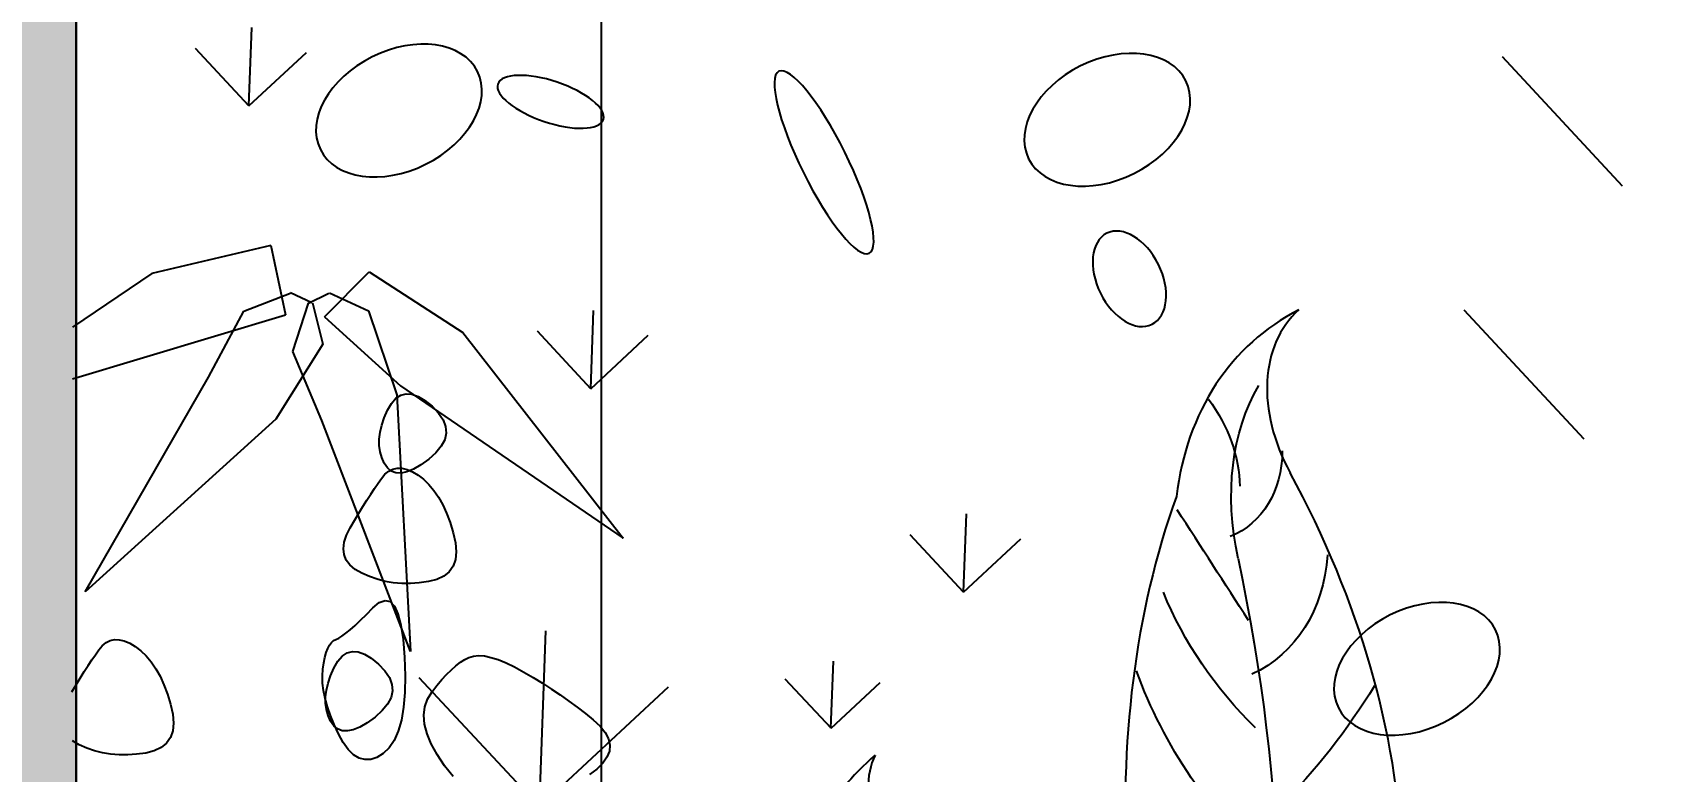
# Model space of a CAD drawing. Header units: millimetres. Extents: x 148889 to 229003, y -70503 to 111106.
# Drawn here: x 214967.6 to 215275.5, y -60275.9 to -60135 of the extents above; entities that cross this region are included whole.
import ezdxf

# ---------------------------------------------------------------- set-up
doc = ezdxf.new("R2010")
doc.units = ezdxf.units.MM
doc.header["$PDMODE"] = 3
for name, color, linetype in [('P-原墙线', 7, 'Continuous'), ('P-外部尺寸', 44, 'Continuous'), ('P-活动家具', 3, 'Continuous')]:
    doc.layers.add(name, color=color, linetype=linetype)
doc.styles.add('Arial', font='arial.ttf')
doc.dimstyles.new('1比80', dxfattribs={"dimscale": 80, "dimtxt": 2, "dimasz": 1.25, "dimexe": 1, "dimexo": 1, "dimgap": 0.25, "dimtad": 1, "dimdec": 0, "dimrnd": 0.005, "dimzin": 0, "dimdsep": 46, "dimtxsty": 'Arial', "dimblk": 'ARCHTICK', "dimcen": 0.125, "dimdle": 1, "dimclrd": 44, "dimclre": 44, "dimclrt": 50, "dimadec": 0, "dimazin": 0, "dimtfac": 1, "dimtdec": 0, "dimtix": 1, "dimtmove": 2, "dimatfit": 3, "dimldrblk": 'DOT', "dimfxl": 5, "dimfxlon": 1, "dimtvp": 1, "dimtolj": 1, "dimtzin": 0, "dimarcsym": 0})

# ---------------------------------------------------------------- blocks, each defined once
blk = doc.blocks.new('_ArchTick')
at = {"color": 0, "linetype": 'ByBlock', "const_width": 0.15}
blk.add_lwpolyline([(-0.5, -0.5), (0.5, 0.5)], dxfattribs=at)
blk = doc.blocks.new('*D312')
at = {"layer": 'Defpoints', "color": 0}
for p in [(214675.9467082483, -60181.09025352558), (218361.1731619699, -60181.09025352558), (214675.9467082483, -60411.09025352554)]:
    blk.add_point(p, dxfattribs=at)
at = {"layer": 'P-外部尺寸', "color": 44, "lineweight": -2}
for p, q in [((218361.1731619699, -60181.09025352558), (218361.1731619699, -60081.09025352558)), ((217961.1731619699, -60181.09025352558), (218441.1731619699, -60181.09025352558)), ((218361.1731619699, -60411.09025352554), (218361.1731619699, -60181.09025352558)), ((217961.1731619699, -60411.09025352554), (218441.1731619699, -60411.09025352554)), ((218361.1731619699, -60411.09025352554), (218361.1731619699, -60511.09025352554))]:
    blk.add_line(p, q, dxfattribs=at)
at = {"layer": 'P-外部尺寸', "color": 44, "lineweight": -2, "xscale": 100, "yscale": 100, "zscale": 100}
for p, rotation in [((218361.1731619699, -60181.09025352558), 270), ((218361.1731619699, -60411.09025352554), 90)]:
    blk.add_blockref('_ArchTick', p, dxfattribs=dict(at, rotation=rotation))
at = {"layer": 'P-外部尺寸', "color": 50, "insert": (218259.4269136752, -60296.09025352553), "char_height": 160, "attachment_point": 5, "rotation": 90, "style": 'Arial'}
blk.add_mtext('\\A1;230', dxfattribs=at)
blk = doc.blocks.new('_Dot')
at = {"color": 0, "linetype": 'ByBlock', "lineweight": -2}
blk.add_line((-0.5, 0), (-1, 0), dxfattribs=at)
at = {"color": 0, "linetype": 'ByBlock', "const_width": 0.5}
blk.add_lwpolyline([(-0.25, 0, 1), (0.25, 0, 1)], format="xyb", close=True, dxfattribs=at)
blk = doc.blocks.new('*D313')
at = {"layer": 'Defpoints', "color": 0}
for p in [(215492.6994027508, -56801.09025352556), (218361.1731619699, -56801.09025352556), (214675.9467082483, -60181.09025352558)]:
    blk.add_point(p, dxfattribs=at)
at = {"layer": 'P-外部尺寸', "color": 44, "lineweight": -2}
for p, q in [((218361.1731619699, -60261.09025352558), (218361.1731619699, -56721.09025352556)), ((217961.1731619699, -56801.09025352556), (218441.1731619699, -56801.09025352556)), ((217961.1731619699, -60181.09025352558), (218441.1731619699, -60181.09025352558))]:
    blk.add_line(p, q, dxfattribs=at)
at = {"layer": 'P-外部尺寸', "color": 44, "lineweight": -2, "xscale": 100, "yscale": 100, "zscale": 100}
for p, rotation in [((218361.1731619699, -56801.09025352556), 90), ((218361.1731619699, -60181.09025352558), 270)]:
    blk.add_blockref('_ArchTick', p, dxfattribs=dict(at, rotation=rotation))
at = {"layer": 'P-外部尺寸', "color": 50, "insert": (218259.4269136752, -58491.09025352553), "char_height": 160, "attachment_point": 5, "rotation": 90, "style": 'Arial'}
blk.add_mtext('\\A1;3380', dxfattribs=at)
blk = doc.blocks.new('A$C0E8316F6')
at = {"layer": 'P-活动家具', "color": 252}
for p, q in [((123.6188972301024, 443.4287281331417), (124.1631314599363, 458.3540089727467)), ((123.6245635901869, 443.429251435773), (113.4556280118413, 454.36785044313)), ((123.6245635901869, 443.429251435773), (134.5631625975366, 453.5981870141622)), ((385.256737538788, 428.1381630123506), (362.3766324874596, 452.750010778771)), ((127.7800189924019, 416.8230550658482), (105.1280089749198, 411.4592744608672)), ((127.7800189924019, 416.8230550658482), (130.5512553784938, 403.5868599152309)), ((105.1280089749198, 411.4592744608672), (89.99975717393681, 401.2624227793494)), ((137.984073438507, 403.2182863948838), (146.5104560865439, 411.832262614822)), ((146.5104560865439, 411.832262614822), (164.3882288154564, 400.2745641719303)), ((122.6340675520769, 404.3356247794291), (131.6859782429819, 407.8093731239351)), ((131.5366919935332, 407.8731158488372), (135.565897788445, 405.9952590069443)), ((134.832222031022, 405.7954488267205), (138.8306136620522, 407.7380527547284)), ((138.9742308359127, 407.8137074084807), (146.3850206796778, 404.3671581909803)), ((89.99975717393681, 391.4513555574667), (130.5512553784938, 403.5868599152309)), ((115.8964733614994, 391.7411136916999), (122.6340675520769, 404.3356247794291)), ((131.962974282651, 396.6555373189403), (134.9758392048534, 405.8711034804728)), ((135.7151840378938, 405.9315162820785), (137.7141648134566, 398.0067081786401)), ((146.3850206796778, 404.3671581909803), (151.7712955164898, 388.3974388982679)), ((188.7196001525153, 389.5441166188466), (189.2638343823492, 404.4693974584734)), ((377.9500050357601, 379.9171587995006), (355.0698999844317, 404.5290065659283)), ((137.984073438507, 403.2182863948838), (152.4776127709483, 390.0721753643375)), ((164.3882288154564, 400.2745641719303), (194.9108666228421, 361.0467469182549)), ((188.7255336745875, 389.5445917628895), (178.5565980962419, 400.483190770181)), ((137.7141648134566, 398.0067081786401), (128.7176576801285, 383.7551556209)), ((188.7255336745875, 389.5445917628895), (199.6641326819372, 399.7135273413005)), ((137.4878993096645, 383.4838977679756), (131.962974282651, 396.6555373189403)), ((92.40156396917882, 350.8543118009111), (115.8964733614994, 391.7411136916999)), ((151.6170985991484, 387.716645845212), (152.5447431174107, 388.3313328725781)), ((151.7712955164898, 388.3974388982679), (154.4010781290126, 339.4647460446868)), ((152.4776127709483, 390.0721753643375), (194.9108666228421, 361.0467469182549)), ((152.5447431174107, 388.3313328725781), (153.5604468907986, 388.5985013578611)), ((153.5604468907986, 388.5985013578611), (154.6642099192832, 388.5181513011266)), ((154.6642099192832, 388.5181513011266), (155.8560322028934, 388.0902827023529)), ((155.8560322028934, 388.0902827023529), (157.1359137416002, 387.3148955615834)), ((149.3967894707166, 383.9889566638958), (150.0259873279429, 385.4447161644857)), ((150.0259873279429, 385.4447161644857), (150.7775133359828, 386.7544402758504)), ((150.7775133359828, 386.7544402758504), (151.6170985991484, 387.716645845212)), ((157.1359137416002, 387.3148955615834), (158.5038545354619, 386.1919898787964)), ((158.5038545354619, 386.1919898787964), (159.729190129874, 384.8996965032275)), ((159.729190129874, 384.8996965032275), (160.5812560702907, 383.6161462842792)), ((128.7176576801285, 383.7551556209), (92.40156396917882, 350.8543118009111)), ((154.4010781290126, 339.4647460446868), (137.4878993096645, 383.4838977679756)), ((148.6081848958274, 381.2437809539115), (148.9241886599921, 382.5886449270984)), ((148.9241886599921, 382.5886449270984), (149.3967894707166, 383.9889566638958)), ((160.5812560702907, 383.6161462842792), (161.0600523568282, 382.3413392217917)), ((161.0600523568282, 382.3413392217917), (161.1655789893703, 381.0752753159031)), ((148.4459685069742, 378.7203962986459), (148.4487781781354, 379.9543647444661)), ((148.5997558823146, 377.5418756166036), (148.4459685069742, 378.7203962986459)), ((148.4487781781354, 379.9543647444661), (148.6081848958274, 381.2437809539115)), ((160.897835967975, 379.8179545665334), (160.2568232926424, 378.569376973719)), ((161.1655789893703, 381.0752753159031), (160.897835967975, 379.8179545665334)), ((148.9101403041859, 376.4188026982229), (148.5997558823146, 377.5418756166036)), ((149.3771217725589, 375.3511775434672), (148.9101403041859, 376.4188026982229)), ((157.8549889800779, 376.0984512577779), (156.3451088459988, 375.0133953672484)), ((159.2425409633142, 377.3295425375109), (157.8549889800779, 376.0984512577779)), ((160.2568232926424, 378.569376973719), (159.2425409633142, 377.3295425375109)), ((148.8548365288298, 372.4689195791434), (149.5189861903491, 373.2611194167985)), ((149.9867084403813, 374.4529400815154), (149.3771217725589, 375.3511775434672)), ((149.5189861903491, 373.2611194167985), (150.2421855795546, 373.8496513532955)), ((150.7249084604846, 373.8380302412916), (149.9867084403813, 374.4529400815154)), ((150.2421855795546, 373.8496513532955), (151.0244346965337, 374.2345153886199)), ((151.591721832956, 373.5064480228975), (150.7249084604846, 373.8380302412916)), ((151.0244346965337, 374.2345153886199), (151.8657335412572, 374.4157115227499)), ((152.5871485577663, 373.4581934262969), (151.591721832956, 373.5064480228975)), ((151.8657335412572, 374.4157115227499), (152.766082113696, 374.3932397558019)), ((153.7111886348284, 373.6932664514898), (152.5871485577663, 373.4581934262969)), ((152.766082113696, 374.3932397558019), (153.7254804139084, 374.1671000876449)), ((154.9638420642586, 374.2116670984542), (153.7111886348284, 373.6932664514898)), ((153.7254804139084, 374.1671000876449), (154.7439284418069, 373.7372925183372)), ((154.7439284418069, 373.7372925183372), (155.821426197479, 373.1038170477987)), ((156.3451088459988, 375.0133953672484), (154.9638420642586, 374.2116670984542)), ((155.821426197479, 373.1038170477987), (156.8951561262656, 372.2884654636728)), ((146.0959912098187, 368.3215729409712), (146.8270174386562, 369.4655117539805)), ((146.8270174386562, 369.4655117539805), (147.5305004014517, 370.5380491314136)), ((147.5305004014517, 370.5380491314136), (148.2064400981471, 371.5391850730302)), ((148.2064400981471, 371.5391850730302), (148.8548365288298, 372.4689195791434)), ((156.8951561262656, 372.2884654636728), (157.9023006736243, 371.3130295536394)), ((157.9023006736243, 371.3130295536394), (158.8428598395549, 370.1775093176038)), ((158.8428598395549, 370.1775093176038), (159.7168336240284, 368.8819047555953)), ((144.5513089539891, 365.819491007991), (145.3374217149394, 367.1062326923202)), ((145.3374217149394, 367.1062326923202), (146.0959912098187, 368.3215729409712)), ((159.7168336240284, 368.8819047555953), (160.5242220270738, 367.4262158675119)), ((160.5242220270738, 367.4262158675119), (161.2650250486622, 365.8104426535065)), ((142.8964536338754, 363.0318033323565), (143.7376529269677, 364.4613478880274)), ((143.7376529269677, 364.4613478880274), (144.5513089539891, 365.819491007991)), ((161.2650250486622, 365.8104426535065), (161.9392426888226, 364.0345851134916)), ((161.9392426888226, 364.0345851134916), (162.5468749475549, 362.0986432474238)), ((259.7269097550015, 350.7850700786439), (260.2711439848063, 365.7103509183071)), ((141.6062081955606, 359.0675870479317), (141.7530305995024, 360.2930992458423)), ((141.7530305995024, 360.2930992458423), (142.1831124122546, 361.6145046739839)), ((142.1831124122546, 361.6145046739839), (142.8964536338754, 363.0318033323565)), ((162.5468749475549, 362.0986432474238), (162.9753274446412, 360.1895279050368)), ((259.7328432770737, 350.7855452226795), (249.563907698699, 361.7241442300146)), ((259.7328432770737, 350.7855452226795), (270.6714422843943, 360.9544808010687)), ((141.7426452005166, 357.9379680801867), (141.6062081955606, 359.0675870479317)), ((142.1623416143702, 356.9042423425926), (141.7426452005166, 357.9379680801867)), ((163.1120057999797, 358.494149935781), (162.956910013454, 357.0125093397655)), ((162.9753274446412, 360.1895279050368), (163.1120057999797, 358.494149935781)), ((142.8652974370634, 355.9664098352514), (142.1623416143702, 356.9042423425926)), ((143.8515126686834, 355.1244705581194), (142.8652974370634, 355.9664098352514)), ((145.1209873091429, 354.3784245111383), (143.8515126686834, 355.1244705581194)), ((146.5538884803827, 353.7430866090072), (145.1209873091429, 354.3784245111383)), ((161.7713960151013, 354.6904402672881), (160.7409778032452, 353.8500117908407)), ((162.5100400851807, 355.7446061169467), (161.7713960151013, 354.6904402672881)), ((162.956910013454, 357.0125093397655), (162.5100400851807, 355.7446061169467)), ((148.0303833042854, 353.2332717663085), (146.5538884803827, 353.7430866090072)), ((149.550471780909, 352.8489799829986), (148.0303833042854, 353.2332717663085)), ((151.1141539101664, 352.590211259143), (149.550471780909, 352.8489799829986)), ((152.7214296921156, 352.4569655946325), (151.1141539101664, 352.590211259143)), ((154.3722991267859, 352.4492429895399), (152.7214296921156, 352.4569655946325)), ((156.0667622141191, 352.5670434438289), (154.3722991267859, 352.4492429895399)), ((157.8048189541441, 352.8103669575503), (156.0667622141191, 352.5670434438289)), ((159.4187854495831, 353.2233206876408), (157.8048189541441, 352.8103669575503)), ((160.7409778032452, 353.8500117908407), (159.4187854495831, 353.2233206876408)), ((147.2293311894173, 347.806443495414), (148.4507284763968, 348.8289808020345)), ((148.4507284763968, 348.8289808020345), (149.5382524293964, 349.2228575626505)), ((149.5382524293964, 349.2228575626505), (150.491903048387, 348.9880737771382)), ((150.491903048387, 348.9880737771382), (151.3116803333396, 348.1246294455923)), ((151.3116803333396, 348.1246294455923), (151.9975842842832, 346.6325245679545)), ((143.8247617305897, 344.4542577343018), (144.8572999050375, 345.4253381040689)), ((144.8572999050375, 345.4253381040689), (145.992156391294, 346.5427333577099)), ((145.992156391294, 346.5427333577099), (147.2293311894173, 347.806443495414)), ((151.9975842842832, 346.6325245679545), (152.549614901247, 344.5117591442904)), ((97.17934295989107, 341.5642052001931), (98.02064180461457, 341.7454013343304)), ((98.02064180461457, 341.7454013343304), (98.92099037708249, 341.7229295673169)), ((139.7467416201835, 341.5593418295321), (140.1968455358874, 341.7935791458222)), ((140.1968455358874, 341.7935791458222), (140.7177921512048, 342.0330850955215)), ((140.7177921512048, 342.0330850955215), (141.3410570782726, 342.4189059292185)), ((141.3410570782726, 342.4189059292185), (142.0666403172363, 342.9510416469202)), ((142.0666403172363, 342.9510416469202), (142.8945418679796, 343.6294922486486)), ((142.8945418679796, 343.6294922486486), (143.8247617305897, 344.4542577343018)), ((152.549614901247, 344.5117591442904), (152.9677721841435, 341.7623331745126)), ((152.9677721841435, 341.7623331745126), (153.2520561330894, 338.3842466586648)), ((178.9437542014639, 309.866855698594), (180.16828121859, 343.4487375878307)), ((93.68540866477997, 337.8677389429504), (94.3613483615045, 338.8688748846107)), ((94.3613483615045, 338.8688748846107), (95.00974479215802, 339.7986093906802)), ((95.00974479215802, 339.7986093906802), (95.67389445370645, 340.5908092283134)), ((95.67389445370645, 340.5908092283134), (96.397093842912, 341.1793411648323)), ((96.397093842912, 341.1793411648323), (97.17934295989107, 341.5642052001931)), ((98.92099037708249, 341.7229295673169), (99.88038867723662, 341.4967898991599)), ((99.88038867723662, 341.4967898991599), (100.8988367051352, 341.0669823297867)), ((100.8988367051352, 341.0669823297867), (101.9763344608073, 340.4335068593136)), ((101.9763344608073, 340.4335068593136), (103.050064389623, 339.6181552752096)), ((103.050064389623, 339.6181552752096), (104.0572089369816, 338.6427193651762)), ((138.0867283517146, 338.3514909922087), (138.339996830764, 339.2646163937825)), ((138.339996830764, 339.2646163937825), (138.6326323971443, 340.0419641783374)), ((138.6326323971443, 340.0419641783374), (138.9646350507974, 340.6835343458442)), ((138.9646350507974, 340.6835343458442), (139.3360047918104, 341.1893268962667)), ((139.3360047918104, 341.1893268962667), (139.7467416201835, 341.5593418295321)), ((141.3966166946338, 338.6051729710962), (142.3242612129543, 339.2198599984622)), ((142.3242612129543, 339.2198599984622), (143.339964986284, 339.487028483687)), ((143.339964986284, 339.487028483687), (144.4437280147977, 339.4066784269744)), ((144.4437280147977, 339.4066784269744), (145.6355502984079, 338.9788098282806)), ((145.6355502984079, 338.9788098282806), (146.9154318370856, 338.2034226874748)), ((166.3843150019529, 338.6262373015852), (167.3685971962404, 338.7149484095935)), ((167.3685971962404, 338.7149484095935), (168.4810097241134, 338.6288550769677)), ((91.49232997826766, 334.4359225038352), (92.2508994731761, 335.6512627524717)), ((92.2508994731761, 335.6512627524717), (92.98192570201354, 336.7952015655537)), ((92.98192570201354, 336.7952015655537), (93.68540866477997, 337.8677389429504)), ((104.0572089369816, 338.6427193651762), (104.9977681029122, 337.507199129097)), ((104.9977681029122, 337.507199129097), (105.8717418873857, 336.2115945671103)), ((105.8717418873857, 336.2115945671103), (106.6791302904312, 334.7559056790487)), ((137.6091607510461, 334.8291603637335), (137.6982926557248, 336.117907337728)), ((137.6982926557248, 336.117907337728), (137.8728269600833, 337.3025879734778)), ((137.8728269600833, 337.3025879734778), (138.0867283517146, 338.3514909922087)), ((139.1763075662311, 334.8774837898018), (139.8055054234283, 336.3332432903917)), ((139.8055054234283, 336.3332432903917), (140.5570314314973, 337.6429674017345)), ((140.5570314314973, 337.6429674017345), (141.3966166946338, 338.6051729710962)), ((146.9154318370856, 338.2034226874748), (148.2833726309182, 337.0805170046442)), ((148.2833726309182, 337.0805170046442), (149.5087082253303, 335.7882236291189)), ((149.5087082253303, 335.7882236291189), (150.3607741658343, 334.5046734101052)), ((153.2520561330894, 338.3842466586648), (153.3787149273267, 334.8666822527011)), ((161.2674722316151, 335.1257367084254), (162.1676516039588, 336.0103171094524)), ((162.1676516039588, 336.0103171094524), (163.0438103810593, 336.7763058143391)), ((163.0438103810593, 336.7763058143391), (163.895948563033, 337.4237028233329)), ((163.895948563033, 337.4237028233329), (164.7240661497344, 337.9525081361789)), ((164.7240661497344, 337.9525081361789), (165.5281631412508, 338.3627217530666)), ((165.5281631412508, 338.3627217530666), (166.3843150019529, 338.6262373015852)), ((168.4810097241134, 338.6288550769677), (169.7215525855427, 338.3679573038244)), ((169.7215525855427, 338.3679573038244), (171.0902257805574, 337.9322550901707)), ((171.0902257805574, 337.9322550901707), (172.5870293091575, 337.3217484358465)), ((172.5870293091575, 337.3217484358465), (174.211963171314, 336.5364373409611)), ((174.211963171314, 336.5364373409611), (175.9650273670559, 335.5763218055654)), ((234.4820437807939, 324.869562561129), (234.9485302634712, 337.6626604236953)), ((89.89256119032507, 331.7910376995424), (90.70621721731732, 333.1491808194842)), ((90.70621721731732, 333.1491808194842), (91.49232997826766, 334.4359225038352)), ((106.6791302904312, 334.7559056790487), (107.4199333120487, 333.1401324650215)), ((107.4199333120487, 333.1401324650215), (108.0941509521799, 331.3642749249848)), ((137.6514665584546, 333.4680583304726), (137.6091607510461, 334.8291603637335)), ((137.8252100778627, 332.0346012377995), (137.6514665584546, 333.4680583304726)), ((138.3877029913128, 332.132308079752), (138.7037067555066, 333.4771720529461)), ((138.7037067555066, 333.4771720529461), (139.1763075662311, 334.8774837898018)), ((150.3607741658343, 334.5046734101052), (150.8395704523136, 333.2298663476613)), ((150.8395704523136, 333.2298663476613), (150.9450970848557, 331.9638024417509)), ((153.3787149273267, 334.8666822527011), (153.3239967463014, 331.6988226126632)), ((178.946089410194, 309.8645231614719), (156.0659843588946, 334.4763709278559)), ((158.4228105433576, 331.7604453291133), (159.3950517013145, 333.0008008183067)), ((159.3950517013145, 333.0008008183067), (160.3432722640573, 334.1225646113671)), ((160.3432722640573, 334.1225646113671), (161.2674722316151, 335.1257367084254)), ((175.9650273670559, 335.5763218055654), (177.7620129308198, 334.5172676894435)), ((177.7620129308198, 334.5172676894435), (179.5187108969549, 333.4351408522489)), ((178.946089410194, 309.8645231614719), (203.5579371766071, 332.744628212713)), ((179.5187108969549, 333.4351408522489), (181.2351212655194, 332.3299412941342)), ((234.4870686832874, 324.8701037657229), (225.7708381875418, 334.246045771979)), ((234.4870686832874, 324.8701037657229), (243.863010689558, 333.5863342614684)), ((108.0941509521799, 331.3642749249848), (108.7017832108831, 329.4283330589606)), ((108.7017832108831, 329.4283330589606), (109.1302357079985, 327.5192177165518)), ((138.1303913092997, 330.5287890858381), (137.8252100778627, 332.0346012377995)), ((138.5670102527947, 328.950621874581), (138.1303913092997, 330.5287890858381)), ((138.2254866024305, 329.6089234244937), (138.2282962736208, 330.8428918702921)), ((138.3792739778, 328.4304027424223), (138.2254866024305, 329.6089234244937)), ((138.2282962736208, 330.8428918702921), (138.3877029913128, 332.132308079752)), ((150.0363413881278, 329.4579040996105), (149.0220590587996, 328.2180696633586)), ((150.6773540634313, 330.7064816923812), (150.0363413881278, 329.4579040996105)), ((150.9450970848557, 331.9638024417509), (150.6773540634313, 330.7064816923812)), ((153.3239967463014, 331.6988226126632), (153.0879015900136, 328.8806677384346)), ((157.0997826304811, 328.9317302351046), (157.5999278373492, 330.4034408870648)), ((157.5999278373492, 330.4034408870648), (158.4228105433576, 331.7604453291133)), ((181.2351212655194, 332.3299412941342), (182.9112440364843, 331.2016690150849)), ((182.9112440364843, 331.2016690150849), (184.5470792098786, 330.0503240150574)), ((184.5470792098786, 330.0503240150574), (186.1426267856441, 328.8759062939935)), ((109.1302357079985, 327.5192177165518), (109.2669140633079, 325.8238397473106)), ((138.6896583997004, 327.3073298240488), (138.3792739778, 328.4304027424223)), ((139.1350669082894, 327.3000996039191), (138.5670102527947, 328.950621874581)), ((139.1566398680443, 326.2397046693513), (138.6896583997004, 327.3073298240488)), ((139.8345612758421, 325.5772222738815), (139.1350669082894, 327.3000996039191)), ((147.6345070755924, 326.9869783836039), (146.1246269414842, 325.9019224930962)), ((149.0220590587996, 328.2180696633586), (147.6345070755924, 326.9869783836039)), ((152.6704294584342, 326.4122176301971), (152.0715803515632, 324.2934722877981)), ((153.0879015900136, 328.8806677384346), (152.6704294584342, 326.4122176301971)), ((156.9223749227531, 327.345313373211), (157.0997826304811, 328.9317302351046)), ((157.0677047141362, 325.6441903014565), (156.9223749227531, 327.345313373211)), ((186.1426267856441, 328.8759062939935), (187.6978867639264, 327.6784158520095)), ((187.6978867639264, 327.6784158520095), (189.2128591445216, 326.4578526890546)), ((189.2128591445216, 326.4578526890546), (190.5308393798186, 325.2335900347389)), ((109.1118182768114, 324.3421991512805), (108.664948348538, 323.0742959284617)), ((109.2669140633079, 325.8238397473106), (109.1118182768114, 324.3421991512805)), ((139.7662265358667, 325.3414672073559), (139.1566398680443, 326.2397046693513)), ((140.5044265559991, 324.7265573671975), (139.7662265358667, 325.3414672073559)), ((140.6654933554237, 323.7819898845992), (139.8345612758421, 325.5772222738815)), ((141.3712399284414, 324.3949751488253), (140.5044265559991, 324.7265573671975)), ((141.5832078901003, 322.1209667518706), (140.6654933554237, 323.7819898845992)), ((142.3666666532226, 324.3467205522247), (141.3712399284414, 324.3949751488253)), ((143.4907067303138, 324.5817935773812), (142.3666666532226, 324.3467205522247)), ((144.7433601597731, 325.1001942243602), (143.4907067303138, 324.5817935773812)), ((146.1246269414842, 325.9019224930962), (144.7433601597731, 325.1001942243602)), ((152.0715803515632, 324.2934722877981), (151.2913542694005, 322.5244317112447)), ((157.5357720046886, 323.8283610198778), (157.0677047141362, 325.6441903014565)), ((158.3265767943521, 321.8978255283873), (157.5357720046886, 323.8283610198778)), ((190.5308393798186, 325.2335900347389), (191.4951229219732, 324.0250011186654)), ((191.4951229219732, 324.0250011186654), (192.1057097710145, 322.8320859409432)), ((91.2758955724712, 321.7081143227406), (90.00642093204078, 322.4541603696198)), ((92.7087967437401, 321.0727764205876), (91.2758955724712, 321.7081143227406)), ((94.18529156764271, 320.5629615778453), (92.7087967437401, 321.0727764205876)), ((95.70538004423724, 320.178669794499), (94.18529156764271, 320.5629615778453)), ((105.5736937129404, 320.5530104991412), (103.9597272174724, 320.1400567690871)), ((106.8958860666025, 321.1797016023556), (105.5736937129404, 320.5530104991412)), ((107.9263042784587, 322.0201300788249), (106.8958860666025, 321.1797016023556)), ((108.664948348538, 323.0742959284617), (107.9263042784587, 322.0201300788249)), ((142.543049622851, 320.8007171918216), (141.5832078901003, 322.1209667518706)), ((143.5450185536465, 319.8212412043285), (142.543049622851, 320.8007171918216)), ((150.3297512120043, 321.1050959006388), (149.1867711792875, 320.0354648558568)), ((151.2913542694005, 322.5244317112447), (150.3297512120043, 321.1050959006388)), ((159.4401190831268, 319.8525838270434), (158.3265767943521, 321.8978255283873)), ((192.2657933898154, 320.4932768001017), (191.8152901595458, 319.3473828370479)), ((192.1057097710145, 322.8320859409432), (192.3625999269716, 321.6548445013614)), ((192.3625999269716, 321.6548445013614), (192.2657933898154, 320.4932768001017)), ((97.26906217352371, 319.9199010705997), (95.70538004423724, 320.178669794499)), ((98.87633795547299, 319.7866554060893), (97.26906217352371, 319.9199010705997)), ((100.5272073901724, 319.7789328010695), (98.87633795547299, 319.7866554060893)), ((102.2216704774764, 319.8967332553657), (100.5272073901724, 319.7789328010695)), ((103.9597272174724, 320.1400567690871), (102.2216704774764, 319.8967332553657)), ((144.5891146826034, 319.1825387894278), (143.5450185536465, 319.8212412043285)), ((145.6753380096343, 318.8846099471484), (144.5891146826034, 319.1825387894278)), ((146.8036885347683, 318.9274546774759), (145.6753380096343, 318.8846099471484)), ((147.9741662579472, 319.3110729803811), (146.8036885347683, 318.9274546774759)), ((149.1867711792875, 320.0354648558568), (147.9741662579472, 319.3110729803811)), ((160.8763988710707, 317.6926359157296), (159.4401190831268, 319.8525838270434)), ((162.5089382870356, 315.6440126646339), (160.8763988710707, 317.6926359157296)), ((191.011090236163, 318.2171626122581), (189.8531936196378, 317.1026161257323)), ((191.8152901595458, 319.3473828370479), (191.011090236163, 318.2171626122581)), ((189.8531936196378, 317.1026161257323), (188.4671263047203, 316.0349794078284))]:
    blk.add_line(p, q, dxfattribs=at)
at = {"layer": 'P-活动家具', "color": 252, "extrusion": (0, 0, -1)}
for centre, major_axis, ratio in [((152.1862114758696, 442.5325561420177), (14.96817383711501, 7.42653971312278), 0.6842106318802542), ((287.1019035706995, 440.7821289839558), (14.96817383711501, 7.42653971312278), 0.6842106318802542), ((181.0826167542255, 444.1985420426354), (10.0430198740101, -3.386099777759108), 0.3721369733220959), ((346.0921895843348, 336.1993962204579), (14.96817383711501, 7.42653971312278), 0.6842106318802542)]:
    blk.add_ellipse(centre, major_axis=major_axis, ratio=ratio, dxfattribs=at)
for centre, major_axis, ratio, start_param, end_param in [((233.1618128421251, 432.6723550651659), (-8.599153337384282, 17.33157391975115), 0.2274361286918017, 3.141592653588823, 9.42477796076841), ((291.3286062732805, 410.4821077265588), (-4.302670385135769, 8.672022338304874), 0.6363634626901601, 3.141592653589441, 9.424777960769028), ((361.5915060983971, 352.6498630659044), (-38.30908671835238, 46.17443916130481), 0.7249066119309303, -0.9444227614596487, -0.2595554297910716), ((291.1670603490493, 377.6584618824709), (-15.94630641364438, 19.2202899735896), 0.7249066119293855, 1.65409354955508, 2.415304224696094), ((296.0994255291298, 385.8299621808837), (-18.33627198131901, 22.10094647438602), 0.7249066119305455, 2.433371620671211, 3.360156520405878), ((1912604.855942371, 963189.2639294853), (-1863223.891676166, 2245762.563854522), 0.7249082347156811, -1.40554749250235, -1.405538844764907), ((12.95660480260267, 384.7842713696882), (-231.0988324445429, 278.5464205227474), 0.7249066119303171, 2.197169892132682, 2.597442508546559), ((291.2936884756491, 372.7713060914102), (-28.50813923204448, 34.36123001957833), 0.724906611929613, 2.492658151027587, 3.328631224311766), ((341.5563472615904, 357.4707038602501), (-36.45636869982377, 43.94133410056368), 0.7249066119291462, 4.566556184668968, 5.123491738703415), ((349.6194283300429, 341.251350342216), (-46.4703255694655, 56.01128621494077), 0.7249066119295126, 4.526059397923165, 5.169945776961078), ((164.1450969635043, 479.4881934787045), (-147.2182893993515, 177.4441139064412), 0.7249066119312184, 2.898402692547297, 3.071775953671212)]:
    blk.add_ellipse(centre, major_axis=major_axis, ratio=ratio, start_param=start_param, end_param=end_param, dxfattribs=at)
at = {"layer": 'P-活动家具', "color": 252}
for centre, major_axis, ratio, start_param, end_param in [((365.3632425639953, 340.0475038306686), (-49.37430211794378, 59.51148681874031), 0.7249066119306656, -0.1617523676617392, 0.5988199323692744), ((343.7583338138938, 381.1194202828701), (-19.74482150707397, 23.79868948923297), 0.7249066119299767, 0.02543799782821554, 1.305881157390411), ((215.7282711751468, 336.6270431990342), (-96.11046183495037, 115.8431863799032), 0.7249066119304571, 3.349810252510627, 4.447473810980887), ((492.4540169837419, 244.262311851744), (-152.0547601800683, 183.2735748763849), 0.7249066119305467, 0.4064352697892197, 1.163722468221569), ((316.8723612502217, 233.1217355587723), (-72.73992010880713, 87.6743692781475), 0.7249066119294383, 0.01950010446387784, 0.4400248988583049), ((257.7239201701304, 308.4414112597151), (-12.16942728809124, 14.66796857030964), 0.7249066119295746, 0.3074970015858847, 1.175759275288878)]:
    blk.add_ellipse(centre, major_axis=major_axis, ratio=ratio, start_param=start_param, end_param=end_param, dxfattribs=at)

msp = doc.modelspace()

# ---------------------------------------------------------------- hatches: boundary and pattern name
at = {"layer": 'P-原墙线'}
h = msp.add_hatch(color=8, dxfattribs=at)
h.dxf.hatch_style = 1
h.paths.add_polyline_path([(214675.9467082484, -56581.09025352558), (214675.9467082483, -56891.09025352555), (215085.9467082483, -56891.09025352556), (215085.9467082483, -56581.09025352559)])
h.paths.add_polyline_path([(214975.9467082484, -60051.09025352556), (214675.9467082483, -60051.09025352557), (214675.9467082483, -60551.09025352555), (214975.9467082483, -60551.09025352555)])
h.paths.add_polyline_path([(215075.9467082483, -63926.09025352558), (214675.9467082483, -63926.09025352557), (214675.9467082484, -64276.09025352557), (215075.9467082483, -64276.09025352557)])
h.paths.add_polyline_path([(216245.9467082484, -64276.09025352557), (216895.9467082483, -64276.09025352557), (216895.9467082483, -63926.09025352557), (216245.9467082483, -63926.09025352557)])
h.paths.add_polyline_path([(210055.9467082483, -66006.09025352557), (210055.9467082484, -66426.09025352557), (210430.9467082483, -66426.09025352557), (210430.9467082484, -66006.09025352557)])
h.paths.add_polyline_path([(212500.9467082483, -67576.09025352557), (212775.9467082483, -67576.09025352559), (212775.9467082484, -67246.09025352557), (212500.9467082483, -67246.09025352556)])
h.paths.add_polyline_path([(216245.9467082483, -67336.09025352557), (216245.9467082484, -67576.09025352557), (216895.9467082483, -67576.09025352559), (216895.9467082483, -67336.09025352556)])
h.paths.add_polyline_path([(204880.9467082483, -65886.09025352556), (204400.9467082483, -65886.09025352556), (204400.9467082483, -66276.09025352556), (204880.9467082483, -66276.09025352556)])
h.paths.add_polyline_path([(203430.9467082483, -63806.09025352557), (203430.9467082483, -63556.09025352557), (202860.9467082483, -63556.09025352557), (202860.9467082483, -63806.09025352557)])
h.paths.add_polyline_path([(202860.9467082483, -60541.09025352557), (202860.9467082483, -60901.09025352558), (203290.9467082483, -60901.09025352557), (203290.9467082483, -60541.09025352558)])
h.paths.add_polyline_path([(207180.9467082483, -60811.09025352558), (207180.9467082483, -60491.09025352558), (206760.9467082483, -60491.09025352558), (206760.9467082483, -60811.09025352558)])
h.paths.add_polyline_path([(209965.9467082484, -60811.09025352557), (210290.9467082484, -60811.09025352557), (210290.9467082483, -60181.09025352558), (209965.9467082483, -60181.09025352557)])
h.paths.add_polyline_path([(209185.9467082483, -56581.0902535256), (208945.9467082483, -56581.0902535256), (208945.9467082483, -56941.09025352559), (209185.9467082483, -56941.09025352559)])
h.paths.add_polyline_path([(207190.9467082483, -57801.09025352557), (207190.9467082483, -57561.09025352558), (206770.9467082483, -57561.09025352557), (206770.9467082483, -57801.09025352559)])
h.paths.add_polyline_path([(204890.9467082484, -57561.09025352559), (204460.9467082483, -57561.09025352558), (204460.9467082483, -57801.09025352559), (204890.9467082483, -57801.09025352558)])

# ---------------------------------------------------------------- linework, layer by layer
for p, q in [((214975.9467082483, -60051.09025352556), (214975.9467082483, -60731.09025352555)), ((214975.9467082483, -60051.09025352642), (214975.9467082483, -60731.09025352642))]:
    msp.add_line(p, q, dxfattribs=at)
msp.add_lwpolyline([(214675.9467082483, -60551.09025352555), (214975.9467082483, -60551.09025352555), (214975.9467082483, -60051.09025352556), (214675.9467082483, -60051.09025352556)], close=True, dxfattribs=at)
at = {"layer": 'P-活动家具'}
msp.add_lwpolyline([(214885.9467082483, -59631.09025352642), (215075.9467082483, -59631.09025352642), (215075.9467082483, -60551.09025352555), (214975.9467082483, -60551.09025352556), (214975.9467082483, -60051.09025352556), (214885.9467082483, -60051.09025352556), (214885.9467082483, -59631.09025352642)], dxfattribs=at)

# ---------------------------------------------------------------- block references
msp.add_blockref('A$C0E8316F6', (214885.240491031, -60592.45673698785), dxfattribs=at)

# ---------------------------------------------------------------- dimensions: what is measured, and where the dimension line sits
at = {"layer": 'P-外部尺寸'}
for base, p1, p2, picture, middle in [((218361.1731619699, -56801.09025352556), (214675.9467082483, -60181.09025352558), (215492.6994027508, -56801.09025352556), '*D313', (218259.4269136752, -58491.09025352553)), ((218361.1731619699, -60181.09025352558), (214675.9467082483, -60411.09025352554), (214675.9467082483, -60181.09025352558), '*D312', (218259.4269136752, -60296.09025352553))]:
    dim = msp.add_linear_dim(base=base, p1=p1, p2=p2, angle=90, dimstyle='1比80', dxfattribs=at)
    dim.commit()
    dim.dimension.update_dxf_attribs({"geometry": picture, "text_midpoint": middle})

doc.saveas('drawing.dxf')
